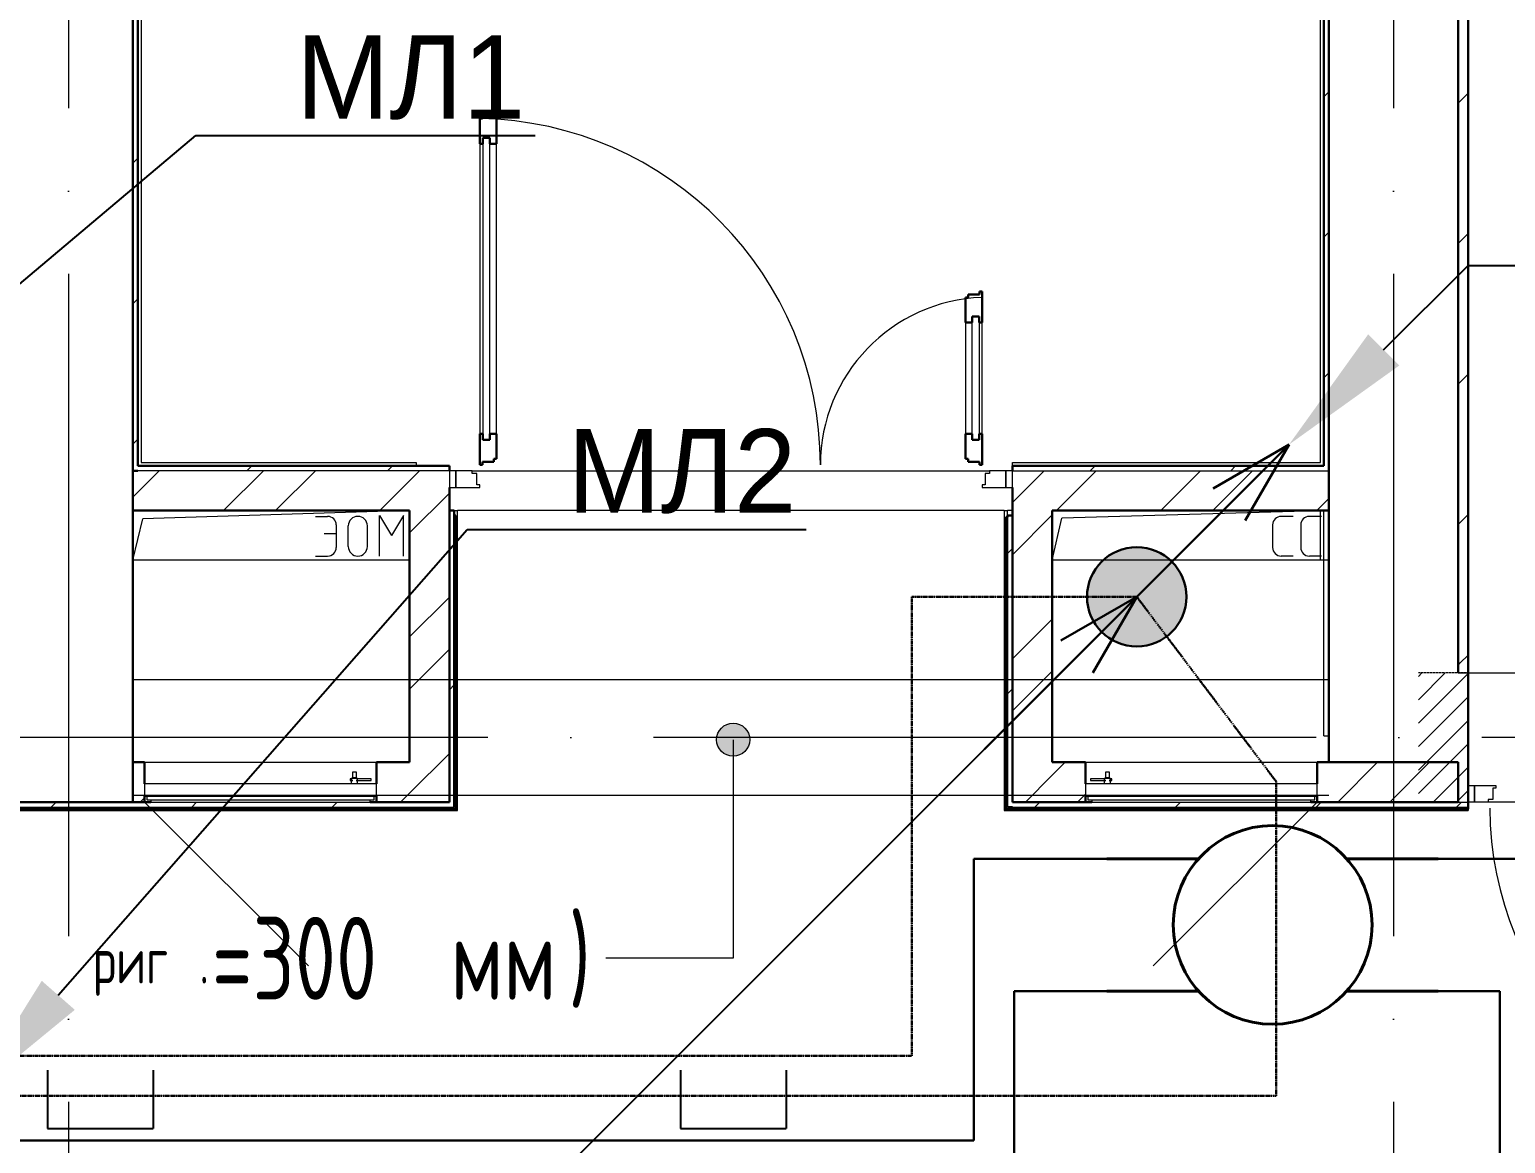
# Model space of a CAD drawing. Header units: millimetres. Extents: x -259793 to 503324, y -44556 to 93494.
# Drawn here: x -21975 to -17520, y -14150 to -10786 of the extents above; entities that cross this region are included whole.
import ezdxf
from ezdxf import colors
from ezdxf.entities.mleader import LeaderData, LeaderLine
from ezdxf.math import Vec2, Vec3

# ---------------------------------------------------------------- set-up
doc = ezdxf.new("R2010")
doc.units = ezdxf.units.MM
for name, pattern in [('ADSK_Линия сетки', [25, 20, -2.5, 0, -2.5]), ('ADSK_Сверху', [450, 300, -150]), ('ADSK_Штриховая_ш2 п1_5', [4.5, 3, -1.5]), ('фантом2', [31.75, 15.875, -3.175, 3.175, -3.175, 3.175, -3.175])]:
    doc.linetypes.add(name, pattern=pattern)
doc.layers.add('PDF _06 ТВ кабель эфирный', color=5, linetype='Continuous')
doc.layers.add('кабель коаксиал', color=7, linetype='Continuous')
for name, color, linetype, lineweight in [('Provodka', 151, 'Continuous', 30), ('RC-Выноски', 7, 'Continuous', 0), ('RC-Линии_связи-Адресные', 5, 'Continuous', 30), ('Аннотация', 7, 'Continuous', 18), ('Двери', 252, 'Continuous', 9), ('Лестницы', 252, 'Continuous', 9), ('Линии', 7, 'Continuous', 9), ('лс', 5, 'Continuous', 30), ('Оборудование', 8, 'Continuous', 18), ('Ограждение', 252, 'Continuous', 9), ('Оси', 252, 'Continuous', 9), ('Перекрытие', 252, 'Continuous', 18), ('Стены внутренние', 7, 'Continuous', 18), ('Стены наружные', 7, 'Continuous', 18), ('Стены штриховка', 7, 'Continuous', 9)]:
    doc.layers.add(name, color=color, linetype=linetype, lineweight=lineweight)
doc.layers.add('Двери открывание', color=7, linetype='Continuous', lineweight=9, true_color=0xc0c0c0)
doc.styles.add('GOST Common_3', font='', dxfattribs={"height": 3.5})
doc.styles.add('GOST Common_5', font='', dxfattribs={"width": 0.9, "height": 2.5})
doc.styles.add('Mipgost_5', font='', dxfattribs={"height": 250})
doc.styles.get('GOST Common_3').set_extended_font_data('GOST 2.304 type A')
doc.styles.get('GOST Common_5').set_extended_font_data('GOST 2.304 type A')
doc.styles.get('Mipgost_5').set_extended_font_data('Mipgost')
pattern_1 = [(0, (-32119.8, 96), (0, 600), []), (90, (-32119.8, 96), (-600, 4e-14), [])]

# ---------------------------------------------------------------- blocks, each defined once
blk = doc.blocks.new('*U102')
at = {"layer": 'Provodka'}
h = blk.add_hatch(color=256, dxfattribs=at)
h.paths.add_polyline_path([(150, 0, 0.198912), (106.1, 106.1), (0, 0), (-75, -129.9, 0.57735)])
h.paths.add_polyline_path([(0, 0), (-106.1, -106.1, 0.065543), (-75, -129.9)])
h.paths.add_polyline_path([(0, 0), (-129.9, -75, 0.065543), (-106.1, -106.1)])
h.paths.add_polyline_path([(106.1, 106.1, 0.668179), (-150, 0, 0.131652), (-129.9, -75), (0, 0)])
at = {"layer": 'Provodka', "color": 1}
for p, q in [((0, 0), (459.6, 459.6)), ((459.6, 459.6), (230.4, 327.3)), ((459.6, 459.6), (327.3, 230.4)), ((-459.6, -459.6), (0, 0)), ((0, 0), (-229.3, -132.4)), ((0, 0), (-132.4, -229.3))]:
    blk.add_line(p, q, dxfattribs=at)
at = {"layer": 'Provodka'}
blk.add_circle((0, 0), 150, dxfattribs=at)
blk = doc.blocks.new('_None')
blk = doc.blocks.new('1 этаж')
at = {"layer": 'Аннотация', "lineweight": 9, "true_color": 0x636466}
h = blk.add_hatch(color=251, dxfattribs=at)
edge = h.paths.add_edge_path()
edge.add_arc((-19849, -11550.5), 50, 0, 360)
at = {"layer": 'Двери', "lineweight": 18, "true_color": 0x636466}
h = blk.add_hatch(dxfattribs=at)
h.set_pattern_fill('FP_2', color=251, angle=180, style=0, pattern_type=2)
h.set_pattern_definition([(225, (-16940.8, -11543.73), (35.3553, -35.3553), [])])
h.paths.add_polyline_path([(-16350.8, -11738.7), (-16350.8, -11348.7), (-16500.8, -11348.7), (-16500.8, -11738.7)])
h.paths.add_polyline_path([(-17780.8, -11738.7), (-17630.8, -11738.7), (-17630.8, -11348.7), (-17780.8, -11348.7)])
at = {"layer": 'Ограждение', "true_color": 0x636466}
h = blk.add_hatch(dxfattribs=at)
h.set_pattern_fill('FP_26', color=251, style=0, pattern_type=2)
h.set_pattern_definition(pattern_1)
h.paths.add_polyline_path([(-20680.8, -11763.7), (-20680.8, -10858.7), (-20690.8, -10858.7), (-20690.8, -10873.7), (-20685.8, -10873.7), (-20685.8, -11758.7)])
h = blk.add_hatch(dxfattribs=at)
h.set_pattern_fill('FP_25', color=251, style=0, pattern_type=2)
h.set_pattern_definition(pattern_1)
h.paths.add_polyline_path([(-19030.8, -11763.7), (-19025.8, -11758.7), (-19025.8, -10878.7), (-19020.8, -10878.7), (-19020.8, -10858.7), (-19030.8, -10858.7), (-19030.8, -11758.7)])
h = blk.add_hatch(dxfattribs=at)
h.set_pattern_fill('FP_26', color=251, style=0, pattern_type=2)
h.set_pattern_definition(pattern_1)
h.paths.add_polyline_path([(-20844.2, -11763.7), (-20680.8, -11763.7), (-20685.8, -11758.7), (-22850.9, -11758.7), (-22850.9, -11763.7), (-21561.7, -11763.7)])
h = blk.add_hatch(dxfattribs=at)
h.set_pattern_fill('FP_26', color=251, style=0, pattern_type=2)
h.set_pattern_definition(pattern_1)
h.paths.add_polyline_path([(-19005.8, -11763.7), (-17630.8, -11763.7), (-17630.8, -11758.7), (-19025.8, -11758.7), (-19030.8, -11763.7), (-19020.7, -11763.7)])
at = {"color": 251, "lineweight": 18, "true_color": 0x636466}
for p, q in [((-20825.8, -10858.7), (-21631.2, -10883.7)), ((-18050.8, -10858.7), (-18856.8, -10881.6)), ((-21660.8, -11008.7), (-21631.2, -10883.7)), ((-21109.8, -10876), (-21073.3, -10876)), ((-21047.2, -10902.1), (-21047.2, -10969.9)), ((-21010.7, -10967.3), (-21010.7, -10904.7)), ((-20953.3, -10967.3), (-20953.3, -10904.7)), ((-20916.8, -10873.4), (-20880.2, -10933.4)), ((-20916.8, -10996), (-20916.8, -10873.4)), ((-20843.7, -10873.4), (-20880.2, -10933.4)), ((-20843.7, -10996), (-20843.7, -10873.4)), ((-18885.8, -11008.7), (-18856.8, -10881.6)), ((-18220.9, -10902.1), (-18220.9, -10969.9)), ((-18158.3, -10876), (-18194.8, -10876)), ((-18135.9, -10902.1), (-18135.9, -10969.9)), ((-18073.3, -10876), (-18109.8, -10876)), ((-21083.7, -10928.2), (-21047.2, -10928.2)), ((-21109.8, -10996), (-21073.3, -10996)), ((-18158.3, -10996), (-18194.8, -10996)), ((-18073.3, -10996), (-18109.8, -10996)), ((-20825.8, -11008.7), (-21660.8, -11008.7)), ((-18050.8, -11008.7), (-18885.8, -11008.7))]:
    blk.add_line(p, q, dxfattribs=at)
for centre, radius, start, end in [((-21073.3, -10902.1), 26.1, 0, 90), ((-20982, -10904.7), 28.7, 0, 180), ((-18194.8, -10902.1), 26.1, 90, 180), ((-18109.8, -10902.1), 26.1, 90, 180), ((-21073.3, -10969.9), 26.1, 270, 0), ((-20982, -10967.3), 28.7, 180, 0), ((-18194.8, -10969.9), 26.1, 180, 270), ((-18109.8, -10969.9), 26.1, 180, 270)]:
    blk.add_arc(centre, radius, start, end, dxfattribs=at)
at = {"layer": 'Аннотация', "color": 251, "lineweight": 9, "true_color": 0x636466}
for p, q in [((-19849, -11550.5), (-19849, -12210.4)), ((-20227.4, -12210.4), (-20233.6, -12210.4)), ((-19849, -12210.4), (-20227.4, -12210.4))]:
    blk.add_line(p, q, dxfattribs=at)
blk.add_circle((-19849, -11550.5), 50, dxfattribs=at)
at = {"layer": 'Двери', "color": 251, "lineweight": 30, "true_color": 0x636466}
for p, q in [((-20571.8, -9665.7), (-20605.8, -9665.7)), ((-20605.8, -9665.7), (-20605.8, -9674.7)), ((-20563.8, -9656.7), (-20571.8, -9656.7)), ((-20571.8, -9656.7), (-20571.8, -9665.7)), ((-20563.8, -9750.7), (-20563.8, -9656.7)), ((-20605.8, -9674.7), (-20613.8, -9674.7)), ((-20613.8, -9674.7), (-20613.8, -9750.7)), ((-20604.8, -9750.7), (-20613.8, -9750.7)), ((-20604.8, -9732.7), (-20604.8, -9750.7)), ((-20583.8, -9732.7), (-20604.8, -9732.7)), ((-20583.8, -9750.7), (-20583.8, -9732.7)), ((-20563.8, -9750.7), (-20583.8, -9750.7)), ((-19097.8, -10196.7), (-19105.8, -10196.7)), ((-19105.8, -10196.7), (-19105.8, -10205.7)), ((-19097.8, -10290.7), (-19097.8, -10196.7)), ((-19139.8, -10214.7), (-19147.8, -10214.7)), ((-19147.8, -10214.7), (-19147.8, -10290.7)), ((-19105.8, -10205.7), (-19139.8, -10205.7)), ((-19139.8, -10205.7), (-19139.8, -10214.7)), ((-19147.8, -10290.7), (-19127.8, -10290.7)), ((-19127.8, -10290.7), (-19127.8, -10272.7)), ((-19127.8, -10272.7), (-19106.8, -10272.7)), ((-19106.8, -10272.7), (-19106.8, -10290.7)), ((-19106.8, -10290.7), (-19097.8, -10290.7)), ((-20613.8, -10626.7), (-20613.8, -10720.7)), ((-20604.8, -10626.7), (-20613.8, -10626.7)), ((-20604.8, -10644.7), (-20604.8, -10626.7)), ((-20583.8, -10644.7), (-20604.8, -10644.7)), ((-20583.8, -10626.7), (-20583.8, -10644.7)), ((-20563.8, -10626.7), (-20583.8, -10626.7)), ((-20563.8, -10702.7), (-20563.8, -10626.7)), ((-19147.8, -10626.7), (-19147.8, -10702.7)), ((-19147.8, -10626.7), (-19127.8, -10626.7)), ((-19127.8, -10626.7), (-19127.8, -10644.7)), ((-19127.8, -10644.7), (-19106.8, -10644.7)), ((-19106.8, -10626.7), (-19097.8, -10626.7)), ((-19106.8, -10644.7), (-19106.8, -10626.7)), ((-19097.8, -10720.7), (-19097.8, -10626.7)), ((-20613.8, -10720.7), (-20605.8, -10720.7)), ((-20605.8, -10720.7), (-20605.8, -10711.7)), ((-20605.8, -10711.7), (-20571.8, -10711.7)), ((-20571.8, -10711.7), (-20571.8, -10702.7)), ((-20571.8, -10702.7), (-20563.8, -10702.7)), ((-19147.8, -10702.7), (-19139.8, -10702.7)), ((-19139.8, -10702.7), (-19139.8, -10711.7)), ((-19139.8, -10711.7), (-19105.8, -10711.7)), ((-19105.8, -10711.7), (-19105.8, -10720.7)), ((-19105.8, -10720.7), (-19097.8, -10720.7))]:
    blk.add_line(p, q, dxfattribs=at)
at = {"layer": 'Двери', "color": 251, "true_color": 0x636466}
for p, q in [((-20613.8, -9750.7), (-20613.8, -10626.7)), ((-20604.8, -9732.7), (-20604.8, -10644.7)), ((-20583.8, -9732.7), (-20604.8, -9732.7)), ((-20583.8, -10644.7), (-20583.8, -9732.7)), ((-20563.8, -10626.7), (-20563.8, -9750.7)), ((-19147.8, -10290.7), (-19147.8, -10626.7)), ((-19127.8, -10644.7), (-19127.8, -10272.7)), ((-19127.8, -10272.7), (-19106.8, -10272.7)), ((-19106.8, -10272.7), (-19106.8, -10644.7)), ((-19097.8, -10626.7), (-19097.8, -10290.7)), ((-20604.8, -10644.7), (-20583.8, -10644.7)), ((-19106.8, -10644.7), (-19127.8, -10644.7)), ((-20705.8, -10738.7), (-20705.8, -10788.7)), ((-20685.8, -10738.7), (-20705.8, -10738.7)), ((-20685.8, -10788.7), (-20685.8, -10738.7)), ((-20636.8, -10738.7), (-20685.8, -10738.7)), ((-20685.8, -10738.7), (-20685.8, -10788.7)), ((-20636.8, -10746.7), (-20636.8, -10738.7)), ((-20622.8, -10746.7), (-20636.8, -10746.7)), ((-20622.8, -10780.7), (-20622.8, -10746.7)), ((-20613.8, -10780.7), (-20622.8, -10780.7)), ((-20613.8, -10788.7), (-20613.8, -10780.7)), ((-19088.8, -10780.7), (-19097.8, -10780.7)), ((-19097.8, -10780.7), (-19097.8, -10788.7)), ((-19074.8, -10746.7), (-19088.8, -10746.7)), ((-19088.8, -10746.7), (-19088.8, -10780.7)), ((-19074.8, -10738.7), (-19074.8, -10746.7)), ((-19025.8, -10738.7), (-19074.8, -10738.7)), ((-19005.8, -10738.7), (-19025.8, -10738.7)), ((-19025.8, -10738.7), (-19025.8, -10788.7)), ((-19025.8, -10788.7), (-19025.8, -10738.7)), ((-19005.8, -10788.7), (-19005.8, -10738.7)), ((-20705.8, -10788.7), (-20685.8, -10788.7)), ((-20685.8, -10788.7), (-20613.8, -10788.7)), ((-19097.8, -10788.7), (-19025.8, -10788.7)), ((-19025.8, -10788.7), (-19005.8, -10788.7)), ((-17630.8, -11688.7), (-17610.8, -11688.7)), ((-17630.8, -11738.7), (-17630.8, -11688.7)), ((-17610.8, -11688.7), (-17610.8, -11738.7)), ((-17610.8, -11688.7), (-17546.8, -11688.7)), ((-17610.8, -11738.7), (-17610.8, -11688.7)), ((-17555.8, -11696.7), (-17555.8, -11730.7)), ((-17546.8, -11696.7), (-17555.8, -11696.7)), ((-17546.8, -11688.7), (-17546.8, -11696.7)), ((-17610.8, -11738.7), (-17630.8, -11738.7)), ((-17569.8, -11738.7), (-17610.8, -11738.7)), ((-17569.8, -11730.7), (-17569.8, -11738.7)), ((-17555.8, -11730.7), (-17569.8, -11730.7))]:
    blk.add_line(p, q, dxfattribs=at)
at = {"layer": 'Двери', "color": 251, "linetype": 'ADSK_Штриховая_ш2 п1_5', "true_color": 0x636466}
for p, q in [((-17630.8, -11348.7), (-17780.8, -11348.7)), ((-17630.8, -11738.7), (-17630.8, -11348.7)), ((-17780.8, -11738.7), (-17630.8, -11738.7))]:
    blk.add_line(p, q, dxfattribs=at)
at = {"layer": 'Двери открывание', "color": 251, "true_color": 0x636466}
for centre, radius, start, end in [((-20631.8, -10720.7), 1046, 0, 89.014), ((-19079.8, -10720.7), 506, 92.0386, 180), ((-16566.8, -11756.7), 998, 180, 268.9666)]:
    blk.add_arc(centre, radius, start, end, dxfattribs=at)
at = {"layer": 'Лестницы', "color": 251, "true_color": 0x636466}
blk.add_line((-20636.8, -10738.7), (-19074.8, -10738.7), dxfattribs=at)
at = {"layer": 'Линии', "color": 251, "linetype": 'ADSK_Сверху', "ltscale": 100, "true_color": 0x636466}
for p, q in [((-21660.8, -11368.7), (-18050.8, -11368.7)), ((-18050.8, -11718.7), (-21660.8, -11718.7))]:
    blk.add_line(p, q, dxfattribs=at)
at = {"layer": 'Оборудование', "color": 251, "true_color": 0x636466}
for p, q in [((-20997.1, -11668.4), (-21005.4, -11668.4)), ((-21005.4, -11668.4), (-21005.4, -11673.4)), ((-21002, -11667.8), (-21002, -11683.7)), ((-20982.7, -11667.8), (-21002, -11667.8)), ((-20998.4, -11665.9), (-21000.4, -11667.8)), ((-20998.4, -11648.4), (-20998.4, -11665.9)), ((-20986.2, -11648.4), (-20998.4, -11648.4)), ((-20986.2, -11665.9), (-20998.4, -11665.9)), ((-20941.7, -11668.4), (-20987.5, -11668.4)), ((-20986.2, -11665.9), (-20986.2, -11648.4)), ((-20984.2, -11667.8), (-20986.2, -11665.9)), ((-20982.7, -11683.7), (-20982.7, -11667.8)), ((-20941.7, -11673.4), (-20941.7, -11668.4)), ((-18770, -11668.4), (-18770, -11673.4)), ((-18724.1, -11668.4), (-18770, -11668.4)), ((-18729, -11667.8), (-18729, -11683.7)), ((-18709.7, -11667.8), (-18729, -11667.8)), ((-18725.4, -11665.9), (-18727.4, -11667.8)), ((-18725.4, -11648.4), (-18725.4, -11665.9)), ((-18713.2, -11648.4), (-18725.4, -11648.4)), ((-18713.2, -11665.9), (-18725.4, -11665.9)), ((-18706.2, -11668.4), (-18714.5, -11668.4)), ((-18713.2, -11665.9), (-18713.2, -11648.4)), ((-18711.2, -11667.8), (-18713.2, -11665.9)), ((-18709.7, -11683.7), (-18709.7, -11667.8)), ((-18706.2, -11673.4), (-18706.2, -11668.4)), ((-21625.8, -11683.7), (-21625.8, -11720.1)), ((-20925.8, -11683.7), (-21625.8, -11683.7)), ((-21005.4, -11673.4), (-20997.1, -11673.4)), ((-20987.5, -11673.4), (-20941.7, -11673.4)), ((-20925.8, -11720.1), (-20925.8, -11683.7)), ((-18785.8, -11683.7), (-18785.8, -11720.1)), ((-18085.8, -11683.7), (-18785.8, -11683.7)), ((-18770, -11673.4), (-18724.1, -11673.4)), ((-18714.5, -11673.4), (-18706.2, -11673.4)), ((-18085.8, -11720.1), (-18085.8, -11683.7)), ((-21625.8, -11738.7), (-21130.8, -12233.7)), ((-21624.9, -11721), (-20926.7, -11721)), ((-21618.8, -11721), (-21618.8, -11730.8)), ((-21617.8, -11731.7), (-20933.8, -11731.7)), ((-21606.8, -11733.3), (-21606.8, -11738.7)), ((-21606.8, -11738.7), (-20944.8, -11738.7)), ((-20944.8, -11738.7), (-20944.8, -11733.3)), ((-20932.8, -11730.8), (-20932.8, -11721)), ((-18784.9, -11721), (-18086.7, -11721)), ((-18778.8, -11721), (-18778.8, -11730.8)), ((-18777.8, -11731.7), (-18093.8, -11731.7)), ((-18766.8, -11733.3), (-18766.8, -11738.7)), ((-18766.8, -11738.7), (-18104.8, -11738.7)), ((-18085.8, -11738.7), (-18580.8, -12233.7)), ((-18104.8, -11738.7), (-18104.8, -11733.3)), ((-18092.8, -11730.8), (-18092.8, -11721))]:
    blk.add_line(p, q, dxfattribs=at)
for points, knots in [([(-21625.8, -11720.1), (-21625.8, -11720.2), (-21625.8, -11720.4), (-21625.7, -11720.6), (-21625.5, -11720.8), (-21625.4, -11720.9), (-21625.2, -11721), (-21625.1, -11721), (-21625, -11721), (-21624.9, -11721)], [-1, -1, -1, -1, -0.833333, -0.666667, -0.5, -0.333333, -0.25, -0.166667, 0, 0, 0, 0]), ([(-21618.8, -11730.8), (-21618.8, -11730.9), (-21618.8, -11731), (-21618.7, -11731.2), (-21618.6, -11731.4), (-21618.4, -11731.5), (-21618.3, -11731.6), (-21618.2, -11731.7), (-21618.1, -11731.7), (-21617.9, -11731.7), (-21617.8, -11731.7)], [-1, -1, -1, -1, -0.833333, -0.666667, -0.541667, -0.416667, -0.333333, -0.25, -0.166667, 0, 0, 0, 0]), ([(-21608.3, -11731.7), (-21608.2, -11731.7), (-21608, -11731.8), (-21607.7, -11731.8), (-21607.6, -11731.9), (-21607.4, -11732), (-21607.2, -11732.2), (-21607.1, -11732.3), (-21607, -11732.5), (-21606.9, -11732.7), (-21606.8, -11732.9), (-21606.8, -11733.1), (-21606.8, -11733.3)], [-1, -1, -1, -1, -0.833333, -0.75, -0.666667, -0.583333, -0.5, -0.416667, -0.333333, -0.25, -0.166667, 0, 0, 0, 0]), ([(-20944.8, -11733.3), (-20944.8, -11733.1), (-20944.8, -11732.9), (-20944.7, -11732.7), (-20944.6, -11732.5), (-20944.5, -11732.3), (-20944.4, -11732.2), (-20944.2, -11732), (-20944, -11731.9), (-20943.9, -11731.8), (-20943.6, -11731.8), (-20943.4, -11731.7), (-20943.3, -11731.7)], [0, 0, 0, 0, 0.166667, 0.25, 0.333333, 0.416667, 0.5, 0.583333, 0.666667, 0.75, 0.833333, 1, 1, 1, 1]), ([(-20933.8, -11731.7), (-20933.7, -11731.7), (-20933.5, -11731.7), (-20933.4, -11731.7), (-20933.3, -11731.6), (-20933.2, -11731.5), (-20933, -11731.4), (-20932.9, -11731.2), (-20932.8, -11731), (-20932.8, -11730.9), (-20932.8, -11730.8)], [0, 0, 0, 0, 0.166667, 0.25, 0.333333, 0.416667, 0.541667, 0.666667, 0.833333, 1, 1, 1, 1]), ([(-20926.7, -11721), (-20926.6, -11721), (-20926.5, -11721), (-20926.4, -11721), (-20926.2, -11720.9), (-20926.1, -11720.8), (-20925.9, -11720.6), (-20925.8, -11720.4), (-20925.8, -11720.2), (-20925.8, -11720.1)], [0, 0, 0, 0, 0.166667, 0.25, 0.333333, 0.5, 0.666667, 0.833333, 1, 1, 1, 1]), ([(-18785.8, -11720.1), (-18785.8, -11720.2), (-18785.8, -11720.4), (-18785.7, -11720.6), (-18785.6, -11720.7), (-18785.4, -11720.8), (-18785.3, -11720.9), (-18785.1, -11721), (-18785, -11721), (-18784.9, -11721)], [0, 0, 0, 0, 0.166667, 0.333333, 0.458333, 0.583333, 0.708333, 0.833333, 1, 1, 1, 1]), ([(-18778.8, -11730.8), (-18778.8, -11730.9), (-18778.8, -11731), (-18778.7, -11731.2), (-18778.6, -11731.4), (-18778.4, -11731.5), (-18778.3, -11731.6), (-18778.2, -11731.7), (-18778.1, -11731.7), (-18777.9, -11731.7), (-18777.8, -11731.7)], [0, 0, 0, 0, 0.166667, 0.333333, 0.458333, 0.583333, 0.666667, 0.75, 0.833333, 1, 1, 1, 1]), ([(-18768.3, -11731.7), (-18768.2, -11731.7), (-18768, -11731.8), (-18767.7, -11731.8), (-18767.6, -11731.9), (-18767.4, -11732), (-18767.2, -11732.2), (-18767.1, -11732.3), (-18767, -11732.5), (-18766.9, -11732.7), (-18766.8, -11732.9), (-18766.8, -11733.1), (-18766.8, -11733.3)], [0, 0, 0, 0, 0.166667, 0.25, 0.333333, 0.416667, 0.5, 0.583333, 0.666667, 0.75, 0.833333, 1, 1, 1, 1]), ([(-18104.8, -11733.3), (-18104.8, -11733.1), (-18104.8, -11732.9), (-18104.7, -11732.7), (-18104.6, -11732.5), (-18104.5, -11732.3), (-18104.4, -11732.2), (-18104.2, -11732), (-18104, -11731.9), (-18103.9, -11731.8), (-18103.6, -11731.8), (-18103.4, -11731.7), (-18103.3, -11731.7)], [-1, -1, -1, -1, -0.833333, -0.75, -0.666667, -0.583333, -0.5, -0.416667, -0.333333, -0.25, -0.166667, 0, 0, 0, 0]), ([(-18093.8, -11731.7), (-18093.7, -11731.7), (-18093.5, -11731.7), (-18093.4, -11731.7), (-18093.3, -11731.6), (-18093.2, -11731.5), (-18093, -11731.4), (-18092.9, -11731.2), (-18092.8, -11731), (-18092.8, -11730.9), (-18092.8, -11730.8)], [-1, -1, -1, -1, -0.833333, -0.75, -0.666667, -0.583333, -0.458333, -0.333333, -0.166667, 0, 0, 0, 0]), ([(-18086.7, -11721), (-18086.6, -11721), (-18086.5, -11721), (-18086.3, -11721), (-18086.2, -11720.9), (-18086, -11720.7), (-18085.9, -11720.6), (-18085.8, -11720.4), (-18085.8, -11720.2), (-18085.8, -11720.1)], [-1, -1, -1, -1, -0.833333, -0.75, -0.583333, -0.458333, -0.333333, -0.166667, 0, 0, 0, 0])]:
    blk.add_open_spline(points, degree=3, knots=knots, dxfattribs=at)
at = {"layer": 'Ограждение', "color": 251, "true_color": 0x636466}
for p, q in [((-21635.8, -8752), (-21635.8, -10713.7)), ((-18075.8, -10713.7), (-18075.8, -9088.7)), ((-21635.8, -10713.7), (-20805.8, -10713.7)), ((-20805.8, -10713.7), (-20805.8, -10723.7)), ((-19005.8, -10713.7), (-18075.8, -10713.7)), ((-19005.8, -10723.7), (-19005.8, -10713.7)), ((-20690.8, -10858.7), (-20680.8, -10858.7)), ((-20680.8, -11763.7), (-20680.8, -10858.7)), ((-19030.8, -10858.7), (-19020.8, -10858.7)), ((-19030.8, -10858.7), (-19030.8, -11763.7)), ((-19020.8, -10873.7), (-19020.8, -10858.7)), ((-18075.8, -11008.7), (-18075.8, -10858.7)), ((-20680.8, -11763.7), (-20685.8, -11758.7)), ((-19030.8, -11763.7), (-19025.8, -11758.7)), ((-17630.8, -11758.7), (-17630.8, -11763.7)), ((-22850.9, -11763.7), (-20680.8, -11763.7)), ((-19030.8, -11763.7), (-17630.8, -11763.7))]:
    blk.add_line(p, q, dxfattribs=at)
at = {"layer": 'Оси', "color": 251, "linetype": 'ADSK_Линия сетки', "ltscale": 100, "true_color": 0x636466}
for p, q in [((-21855.8, -2643.7), (-21855.8, -33769.9)), ((-17855.8, -2643.7), (-17855.8, -33769.9)), ((4411.5, -11543.7), (-72528.1, -11543.7))]:
    blk.add_line(p, q, dxfattribs=at)
at = {"layer": 'Перекрытие', "color": 251, "ltscale": 100, "true_color": 0x636466}
for p, q in [((-20825.8, -11008.7), (-21660.8, -11008.7)), ((-18065.8, -11008.7), (-18885.8, -11008.7))]:
    blk.add_line(p, q, dxfattribs=at)
at = {"layer": 'Стены внутренние', "color": 251, "lineweight": 30, "true_color": 0x636466}
for p, q in [((-17660.8, -11348.7), (-17660.8, -5343.7)), ((-18050.8, -6088.7), (-18050.8, -10738.7)), ((-21660.8, -11738.7), (-21660.8, -10858.7)), ((-18050.8, -10858.7), (-18050.8, -11618.7)), ((-17630.8, -11738.7), (-17630.8, -11348.7)), ((-18050.8, -11618.7), (-17660.8, -11618.7)), ((-17660.8, -11618.7), (-17660.8, -11738.7))]:
    blk.add_line(p, q, dxfattribs=at)
at = {"layer": 'Стены внутренние', "color": 251, "true_color": 0x636466}
for p, q in [((-17630.8, -11348.7), (-16500.8, -11348.7)), ((-17660.8, -11738.7), (-17630.8, -11738.7)), ((-16561.8, -11738.7), (-17569.8, -11738.7))]:
    blk.add_line(p, q, dxfattribs=at)
at = {"layer": 'Стены наружные', "color": 251, "lineweight": 30, "true_color": 0x636466}
for p, q in [((-21660.8, -3543.7), (-21660.8, -10858.7)), ((-21645.8, -10723.7), (-21645.8, -3558.7)), ((-17630.8, -11348.7), (-17630.8, -5373.7)), ((-18050.8, -10738.7), (-18050.8, -6088.7)), ((-18065.8, -6488.1), (-18065.8, -10723.7)), ((-20705.8, -10723.7), (-21645.8, -10723.7)), ((-20705.8, -10738.7), (-20705.8, -10723.7)), ((-18065.8, -10723.7), (-19005.8, -10723.7)), ((-19005.8, -10723.7), (-19005.8, -10738.7)), ((-21645.8, -10738.7), (-21660.8, -10738.7)), ((-18050.8, -10858.7), (-18050.8, -10738.7)), ((-20705.8, -10788.7), (-20705.8, -11738.7)), ((-19005.8, -11738.7), (-19005.8, -10788.7)), ((-21660.8, -10858.7), (-20825.8, -10858.7)), ((-20825.8, -10858.7), (-20825.8, -11618.7)), ((-20690.8, -10858.7), (-20705.8, -10858.7)), ((-20690.8, -10858.7), (-20690.8, -11753.7)), ((-18885.8, -10858.7), (-18050.8, -10858.7)), ((-18885.8, -11618.7), (-18885.8, -10858.7)), ((-20685.8, -10873.7), (-20690.8, -10873.7)), ((-20685.8, -11758.7), (-20685.8, -10873.7)), ((-19020.8, -10878.7), (-19025.8, -10878.7)), ((-19025.8, -10878.7), (-19025.8, -11758.7)), ((-19020.8, -10873.7), (-19020.8, -10878.7)), ((-19005.8, -10873.7), (-19020.8, -10873.7)), ((-21625.8, -11618.7), (-21660.8, -11618.7)), ((-21660.8, -11618.7), (-21660.8, -11738.7)), ((-21625.8, -11683.7), (-21625.8, -11618.7)), ((-20825.8, -11618.7), (-20925.8, -11618.7)), ((-20925.8, -11618.7), (-20925.8, -11683.7)), ((-18785.8, -11618.7), (-18885.8, -11618.7)), ((-18785.8, -11683.7), (-18785.8, -11618.7)), ((-18050.8, -11618.7), (-18085.8, -11618.7)), ((-18085.8, -11618.7), (-18085.8, -11683.7)), ((-22865.9, -11758.7), (-20685.8, -11758.7)), ((-21606.8, -11738.7), (-22050.8, -11738.7)), ((-21625.8, -11738.7), (-21625.8, -11720.4)), ((-20705.8, -11738.7), (-20944.8, -11738.7)), ((-20925.8, -11720.4), (-20925.8, -11738.7)), ((-19025.8, -11758.7), (-17630.8, -11758.7)), ((-19020.8, -11753.7), (-19005.8, -11753.7)), ((-18766.8, -11738.7), (-19005.8, -11738.7)), ((-18785.8, -11738.7), (-18785.8, -11720.4)), ((-17660.8, -11738.7), (-18104.8, -11738.7)), ((-18085.8, -11720.4), (-18085.8, -11738.7)), ((-17630.8, -11758.7), (-17630.8, -11738.7))]:
    blk.add_line(p, q, dxfattribs=at)
at = {"layer": 'Стены наружные', "color": 251, "linetype": 'Continuous', "lineweight": 9, "true_color": 0x636466}
for p, q in [((-18065.8, -9608.8), (-18050.8, -9593.8)), ((-17660.8, -9628), (-17630.8, -9598)), ((-21660.8, -9809.7), (-21645.8, -9794.7)), ((-18065.8, -10033), (-18050.8, -10018)), ((-17660.8, -10052.3), (-17630.8, -10022.3)), ((-21660.8, -10233.9), (-21645.8, -10218.9)), ((-18065.8, -10457.3), (-18050.8, -10442.3)), ((-17660.8, -10476.6), (-17630.8, -10446.6)), ((-21660.8, -10658.2), (-21645.8, -10643.2)), ((-21317.1, -10738.7), (-21302.1, -10723.7)), ((-20892.8, -10738.7), (-20877.8, -10723.7)), ((-18771.5, -10738.7), (-18756.5, -10723.7)), ((-18347.2, -10738.7), (-18332.2, -10723.7)), ((-21660.8, -10818), (-21581.5, -10738.7)), ((-21387.2, -10858.7), (-21267.2, -10738.7)), ((-21230.1, -10858.7), (-21110.1, -10738.7)), ((-20915.8, -10858.7), (-20795.8, -10738.7)), ((-19005.8, -10834.6), (-18909.9, -10738.7)), ((-18872.8, -10858.7), (-18752.8, -10738.7)), ((-18558.5, -10858.7), (-18438.5, -10738.7)), ((-18401.3, -10858.7), (-18281.3, -10738.7)), ((-20825.8, -10925.9), (-20705.8, -10805.9)), ((-18087, -10858.7), (-18050.8, -10822.5)), ((-17660.8, -10900.8), (-17630.8, -10870.8)), ((-20690.8, -10890.3), (-20685.8, -10885.3)), ((-19005.8, -10991.8), (-18885.8, -10871.8)), ((-20690.8, -10961), (-20685.8, -10956)), ((-19025.8, -10922.3), (-19020.8, -10917.3)), ((-20705.8, -10976), (-20690.8, -10961)), ((-19025.8, -10993), (-19020.8, -10988)), ((-19020.8, -10988), (-19005.8, -10973)), ((-20690.8, -11031.7), (-20685.8, -11026.7)), ((-19025.8, -11063.7), (-19020.8, -11058.7)), ((-20825.8, -11240.2), (-20705.8, -11120.2)), ((-20690.8, -11102.4), (-20685.8, -11097.4)), ((-19025.8, -11134.5), (-19020.8, -11129.5)), ((-20690.8, -11173.1), (-20685.8, -11168.1)), ((-19025.8, -11205.2), (-19020.8, -11200.2)), ((-19005.8, -11306.1), (-18885.8, -11186.1)), ((-20690.8, -11243.8), (-20685.8, -11238.8)), ((-19025.8, -11275.9), (-19020.8, -11270.9)), ((-20825.8, -11397.4), (-20705.8, -11277.4)), ((-20690.8, -11314.5), (-20685.8, -11309.5)), ((-17654.4, -11318.7), (-17630.8, -11295.1)), ((-19025.8, -11346.6), (-19020.8, -11341.6)), ((-19005.8, -11463.2), (-18885.8, -11343.2)), ((-17660.8, -11325.1), (-17654.4, -11318.7)), ((-20705.8, -11400.2), (-20690.8, -11385.2)), ((-20690.8, -11385.2), (-20685.8, -11380.2)), ((-19020.8, -11412.3), (-19005.8, -11397.3)), ((-19025.8, -11417.3), (-19020.8, -11412.3)), ((-20690.8, -11455.9), (-20685.8, -11450.9)), ((-19025.8, -11488), (-19020.8, -11483)), ((-20690.8, -11526.7), (-20685.8, -11521.7)), ((-19025.8, -11558.7), (-19020.8, -11553.7)), ((-20825.8, -11711.7), (-20705.8, -11591.7)), ((-20690.8, -11597.4), (-20685.8, -11592.4)), ((-19025.8, -11629.4), (-19020.8, -11624.4)), ((-18885.8, -11657.5), (-18847, -11618.7)), ((-18024.1, -11738.7), (-17904.1, -11618.7)), ((-17866.9, -11738.7), (-17746.9, -11618.7)), ((-20690.8, -11668.1), (-20685.8, -11663.1)), ((-18967, -11738.7), (-18885.8, -11657.5)), ((-20852.8, -11738.7), (-20825.8, -11711.7)), ((-19025.8, -11700.1), (-19020.8, -11695.1)), ((-18809.8, -11738.7), (-18785.8, -11714.7)), ((-21912.8, -11758.7), (-21907.8, -11753.7)), ((-21907.8, -11753.7), (-21892.8, -11738.7)), ((-21842.1, -11758.7), (-21837.1, -11753.7)), ((-21771.4, -11758.7), (-21766.4, -11753.7)), ((-21700.7, -11758.7), (-21695.7, -11753.7)), ((-21638.6, -11738.7), (-21625.8, -11725.9)), ((-21630, -11758.7), (-21625, -11753.7)), ((-21559.3, -11758.7), (-21554.3, -11753.7)), ((-21488.6, -11758.7), (-21483.6, -11753.7)), ((-21483.6, -11753.7), (-21468.6, -11738.7)), ((-21417.8, -11758.7), (-21412.8, -11753.7)), ((-21347.1, -11758.7), (-21342.1, -11753.7)), ((-21276.4, -11758.7), (-21271.4, -11753.7)), ((-21205.7, -11758.7), (-21200.7, -11753.7)), ((-21135, -11758.7), (-21130, -11753.7)), ((-21064.3, -11758.7), (-21059.3, -11753.7)), ((-21059.3, -11753.7), (-21044.3, -11738.7)), ((-20993.6, -11758.7), (-20988.6, -11753.7)), ((-20922.9, -11758.7), (-20917.9, -11753.7)), ((-20852.2, -11758.7), (-20847.2, -11753.7)), ((-20781.5, -11758.7), (-20776.5, -11753.7)), ((-20710.7, -11758.7), (-20705.7, -11753.7)), ((-20690.8, -11738.8), (-20685.8, -11733.8)), ((-19013.7, -11758.7), (-19008.7, -11753.7)), ((-18943, -11758.7), (-18938, -11753.7)), ((-18938, -11753.7), (-18923, -11738.7)), ((-18872.3, -11758.7), (-18867.3, -11753.7)), ((-18801.6, -11758.7), (-18796.6, -11753.7)), ((-18730.8, -11758.7), (-18725.8, -11753.7)), ((-18660.1, -11758.7), (-18655.1, -11753.7)), ((-18589.4, -11758.7), (-18584.4, -11753.7)), ((-18518.7, -11758.7), (-18513.7, -11753.7)), ((-18513.7, -11753.7), (-18498.7, -11738.7)), ((-18448, -11758.7), (-18443, -11753.7)), ((-18377.3, -11758.7), (-18372.3, -11753.7)), ((-18306.6, -11758.7), (-18301.6, -11753.7)), ((-18235.9, -11758.7), (-18230.9, -11753.7)), ((-18165.2, -11758.7), (-18160.2, -11753.7)), ((-18094.4, -11758.7), (-18089.4, -11753.7)), ((-18089.4, -11753.7), (-18074.4, -11738.7)), ((-18023.7, -11758.7), (-18018.7, -11753.7)), ((-17953, -11758.7), (-17948, -11753.7)), ((-17882.3, -11758.7), (-17877.3, -11753.7)), ((-17811.6, -11758.7), (-17806.6, -11753.7)), ((-17740.9, -11758.7), (-17735.9, -11753.7)), ((-17670.2, -11758.7), (-17665.2, -11753.7)), ((-17665.2, -11753.7), (-17650.2, -11738.7))]:
    blk.add_line(p, q, dxfattribs=at)
at = {"layer": 'Стены наружные', "color": 251, "true_color": 0x636466}
for p, q in [((-20636.8, -10738.7), (-19074.8, -10738.7)), ((-19030.8, -10858.7), (-20680.8, -10858.7)), ((-19005.8, -10858.7), (-19020.8, -10858.7)), ((-18065.8, -11538.7), (-18065.8, -10858.7)), ((-17660.8, -11348.7), (-17630.8, -11348.7)), ((-18065.8, -11538.7), (-18050.8, -11538.7)), ((-21625.8, -11618.7), (-20925.8, -11618.7)), ((-18785.8, -11618.7), (-18085.8, -11618.7))]:
    blk.add_line(p, q, dxfattribs=at)
at = {"layer": 'Стены штриховка', "color": 251, "true_color": 0x636466}
for p, q in [((-20705.8, -10738.7), (-21645.8, -10738.7)), ((-19005.8, -10738.7), (-18050.8, -10738.7)), ((-19020.8, -10878.7), (-19020.8, -11753.7)), ((-22865.9, -11753.7), (-20690.8, -11753.7)), ((-19005.8, -11753.7), (-17630.8, -11753.7))]:
    blk.add_line(p, q, dxfattribs=at)
at = {"layer": 'Аннотация', "color": 251, "true_color": 0x636466, "width": 0.9}
for s, height, style, p in [(')', 250, 'GOST Common_3', (-20345.4, -12335.4)), ('=300', 250, 'GOST Common_3', (-21422.9, -12335.4)), ('мм', 250, 'GOST Common_3', (-20702.6, -12335.4)), ('риг', 138.75, 'GOST Common_5', (-21782, -12286.2)), ('.', 138.8, 'GOST Common_5', (-21460.5, -12286.2))]:
    blk.add_text(s, height=height, dxfattribs=dict(at, style=style)).set_placement(p)

msp = doc.modelspace()

# ---------------------------------------------------------------- linework, layer by layer
at = {"layer": 'PDF _06 ТВ кабель эфирный', "color": 0, "lineweight": 25}
for p, q in [((-21920.85151, -14104.25552), (-21602.20193, -14104.25552)), ((-20010.17266, -14104.25552), (-19691.52308, -14104.25552))]:
    msp.add_line(p, q, dxfattribs=at)
for points in [[(-21920.85151, -13927.88723), (-21920.85151, -14016.07138)], [(-21602.20193, -13927.88723), (-21602.20193, -14016.07138)], [(-20010.17266, -13927.88723), (-20010.17266, -14016.07138)], [(-19691.52308, -13927.88723), (-19691.52308, -14016.07138)], [(-21920.85151, -14016.07138), (-21920.85151, -14104.25552)], [(-21602.20193, -14016.07138), (-21602.20193, -14104.25552)], [(-20010.17266, -14016.07138), (-20010.17266, -14104.25552)], [(-19691.52308, -14016.07138), (-19691.52308, -14104.25552)]]:
    msp.add_lwpolyline(points, dxfattribs=at)
at = {"layer": 'RC-Линии_связи-Адресные', "color": 104}
for p, q in [((-17722.59945, -13689.88053), (-17536.6764, -13689.88053)), ((-17536.6764, -13689.88053), (-17536.6764, -14356.19838))]:
    msp.add_line(p, q, dxfattribs=at)
at = {"layer": 'кабель коаксиал', "lineweight": 40, "ltscale": 2}
for p, q in [((-18722.59945, -13289.88053), (-18446.20624, -13289.88053)), ((-17998.99265, -13289.88053), (-17722.59945, -13289.88053)), ((-18722.59945, -13689.88053), (-18446.20624, -13689.88053)), ((-17998.99265, -13689.88053), (-17722.59945, -13689.88053))]:
    msp.add_line(p, q, dxfattribs=at)
at = {"layer": 'лс', "color": 6, "linetype": 'фантом2', "ltscale": 0.2}
for p, q in [((-18632.7626, -12498.99162), (-19311.7611, -12498.99162)), ((-19311.7611, -12498.99162), (-19311.7611, -13884.79488)), ((-18212.31802, -13056.43836), (-18632.7626, -12498.99162)), ((-18212.31802, -14006.03052), (-18212.31802, -13056.43836)), ((-22714.34435, -13884.79488), (-19311.7611, -13884.79488)), ((-23540.06343, -14006.03052), (-19129.98384, -14006.03052))]:
    msp.add_line(p, q, dxfattribs=at)
at = {"layer": 'лс', "color": 104}
for p, q in [((-18722.59945, -13289.88053), (-19124.87515, -13289.88053)), ((-19124.87515, -13289.88053), (-19124.87515, -14140.7387)), ((-17722.59945, -13289.88053), (-17373.7635, -13289.88053)), ((-18722.59945, -13689.88053), (-19002.36937, -13689.88053)), ((-19002.36937, -13689.88053), (-19002.36937, -14248.46854)), ((-27665.06628, -14140.7387), (-19124.87515, -14140.7387))]:
    msp.add_line(p, q, dxfattribs=at)
at = {"layer": 'Оборудование', "color": 0, "lineweight": 40, "ltscale": 2}
msp.add_circle((-18222.59945, -13489.88053), 300, dxfattribs=at)

# ---------------------------------------------------------------- block references
msp.add_blockref('1 этаж', (-2, -1380.07963))
at = {"transparency": 33554687}
msp.add_blockref('*U102', (-18632.7626, -12498.99162), dxfattribs=at)

# ---------------------------------------------------------------- leaders
at = {"layer": 'RC-Выноски', "lineweight": 5}
ml = msp.add_multileader_mtext('Standard', dxfattribs=at)
ml.set_content('МЛ1', color=256, style='Mipgost_5')
ml.set_leader_properties()
ml.build(insert=Vec2(0, 0))
ml.multileader.update_dxf_attribs({"has_text_frame": 1, "text_left_attachment_type": 6, "text_right_attachment_type": 6, "dogleg_length": 2, "arrow_head_size": 404, "scale": 100})
ctx = ml.context
ctx.base_point, ctx.scale, ctx.char_height, ctx.arrow_head_size, ctx.landing_gap_size, ctx.plane_origin = Vec3(-21270.72188, -11106.18659), 100, 252.5, 404, 101, Vec3(-499141.11046, -453206.96141)
ctx.left_attachment, ctx.right_attachment = 6, 6
notes = []
notes.append((ctx, [(0, (1, 1, 0), (-21472.72188, -11106.18659), (1, 0), 202, [(0, [(-22717.12718, -12154.28973)], 0, [])])]))
ctx.mtext.insert, ctx.mtext.flow_direction = Vec3(-21169.72188, -10803.18659), 5
for ctx, leaders in notes:
    for number, flags, end, landing, length, lines in leaders:
        leader = LeaderData()
        leader.index, (leader.has_last_leader_line, leader.has_dogleg_vector, leader.attachment_direction) = number, flags
        leader.last_leader_point, leader.dogleg_vector, leader.dogleg_length = Vec3(end), Vec3(landing), length
        for number, points, colour, breaks in lines:
            line = LeaderLine()
            line.index, line.vertices, line.color, line.breaks = number, Vec3.list(points), colors.encode_raw_color(colour), breaks
            leader.lines.append(line)
        ctx.leaders.append(leader)

# ---------------------------------------------------------------- next in the draw order: leaders
ml = msp.add_multileader_mtext('Standard', dxfattribs=at)
ml.set_content('МЛ2 на 2 этаж  ', color=256, style='Mipgost_5')
ml.set_leader_properties()
ml.build(insert=Vec2(0, 0))
ml.multileader.update_dxf_attribs({"has_text_frame": 1, "text_left_attachment_type": 6, "text_right_attachment_type": 6, "dogleg_length": 2, "arrow_head_size": 404, "scale": 100})
ctx = ml.context
ctx.base_point, ctx.scale, ctx.char_height, ctx.arrow_head_size, ctx.landing_gap_size, ctx.plane_origin = Vec3(-17430.55641, -11498.78543), 100, 252.5, 404, 101, Vec3(-495805.69328, -455101.53063)
ctx.left_attachment, ctx.right_attachment = 6, 6
notes = []
notes.append((ctx, [(0, (1, 1, 0), (-17632.55641, -11498.78543), (1, 0), 202, [(0, [(-18173.14319, -12039.37221)], 0, [])])]))
ctx.mtext.insert, ctx.mtext.flow_direction = Vec3(-17329.55641, -11195.78543), 5
ctx.mtext.has_bg_fill, ctx.mtext.bg_color, ctx.mtext.bg_scale_factor, ctx.mtext.bg_transparency, ctx.mtext.use_window_bg_color = 1, -1027028792, 1.5, 0, 1
ml = msp.add_multileader_mtext('Standard', dxfattribs=at)
ml.set_content('МЛ1 от антенны ', color=256, style='Mipgost_5')
ml.set_leader_properties()
ml.set_arrow_properties(name='NONE')
ml.build(insert=Vec2(0, 0))
ml.multileader.update_dxf_attribs({"has_text_frame": 1, "text_left_attachment_type": 6, "text_right_attachment_type": 6, "dogleg_length": 2, "arrow_head_size": 404, "scale": 100})
ctx = ml.context
ctx.base_point, ctx.scale, ctx.char_height, ctx.arrow_head_size, ctx.landing_gap_size, ctx.plane_origin = Vec3(-25278.78701, -16648.87317), 100, 252.5, 404, 101, Vec3(-496724.9321, -456066.14995)
ctx.left_attachment, ctx.right_attachment, ctx.text_align_type = 6, 6, 1
notes.append((ctx, [(1, (1, 1, 0), (-22782.64415, -16648.87317), (-1, 0), 202, [(0, [(-19092.38201, -12958.61103)], 0, [])])]))
ctx.mtext.insert, ctx.mtext.alignment, ctx.mtext.flow_direction = Vec3(-24131.71558, -16345.87317), 2, 5
ctx.mtext.has_bg_fill, ctx.mtext.bg_color, ctx.mtext.bg_scale_factor, ctx.mtext.bg_transparency, ctx.mtext.use_window_bg_color = 1, -1027028792, 1.5, 0, 1
for ctx, leaders in notes:
    for number, flags, end, landing, length, lines in leaders:
        leader = LeaderData()
        leader.index, (leader.has_last_leader_line, leader.has_dogleg_vector, leader.attachment_direction) = number, flags
        leader.last_leader_point, leader.dogleg_vector, leader.dogleg_length = Vec3(end), Vec3(landing), length
        for number, points, colour, breaks in lines:
            line = LeaderLine()
            line.index, line.vertices, line.color, line.breaks = number, Vec3.list(points), colors.encode_raw_color(colour), breaks
            leader.lines.append(line)
        ctx.leaders.append(leader)

# ---------------------------------------------------------------- next in the draw order: linework, layer by layer
at = {"layer": 'лс', "color": 6, "linetype": 'фантом2', "ltscale": 0.2}
msp.add_line((-19129.98384, -14006.03052), (-18212.31802, -14006.03052), dxfattribs=at)

# ---------------------------------------------------------------- next in the draw order: leaders
at = {"layer": 'RC-Выноски', "lineweight": 5}
ml = msp.add_multileader_mtext('Standard', dxfattribs=at)
ml.set_content('МЛ2', color=256, style='Mipgost_5')
ml.set_leader_properties()
ml.build(insert=Vec2(0, 0))
ml.multileader.update_dxf_attribs({"has_text_frame": 1, "text_left_attachment_type": 6, "text_right_attachment_type": 6, "dogleg_length": 2, "arrow_head_size": 404, "scale": 100})
ctx = ml.context
ctx.base_point, ctx.scale, ctx.char_height, ctx.arrow_head_size, ctx.landing_gap_size, ctx.plane_origin = Vec3(-20452.07183, -12295.60082), 100, 252.5, 404, 101, Vec3(-498322.46041, -454396.37564)
ctx.left_attachment, ctx.right_attachment = 6, 6
notes = []
notes.append((ctx, [(0, (1, 1, 0), (-20654.07183, -12295.60082), (1, 0), 202, [(0, [(-22154.61913, -14006.03052)], 0, [])])]))
ctx.mtext.insert, ctx.mtext.flow_direction = Vec3(-20351.07183, -11992.60082), 5
for ctx, leaders in notes:
    for number, flags, end, landing, length, lines in leaders:
        leader = LeaderData()
        leader.index, (leader.has_last_leader_line, leader.has_dogleg_vector, leader.attachment_direction) = number, flags
        leader.last_leader_point, leader.dogleg_vector, leader.dogleg_length = Vec3(end), Vec3(landing), length
        for number, points, colour, breaks in lines:
            line = LeaderLine()
            line.index, line.vertices, line.color, line.breaks = number, Vec3.list(points), colors.encode_raw_color(colour), breaks
            leader.lines.append(line)
        ctx.leaders.append(leader)

doc.saveas('drawing.dxf')
